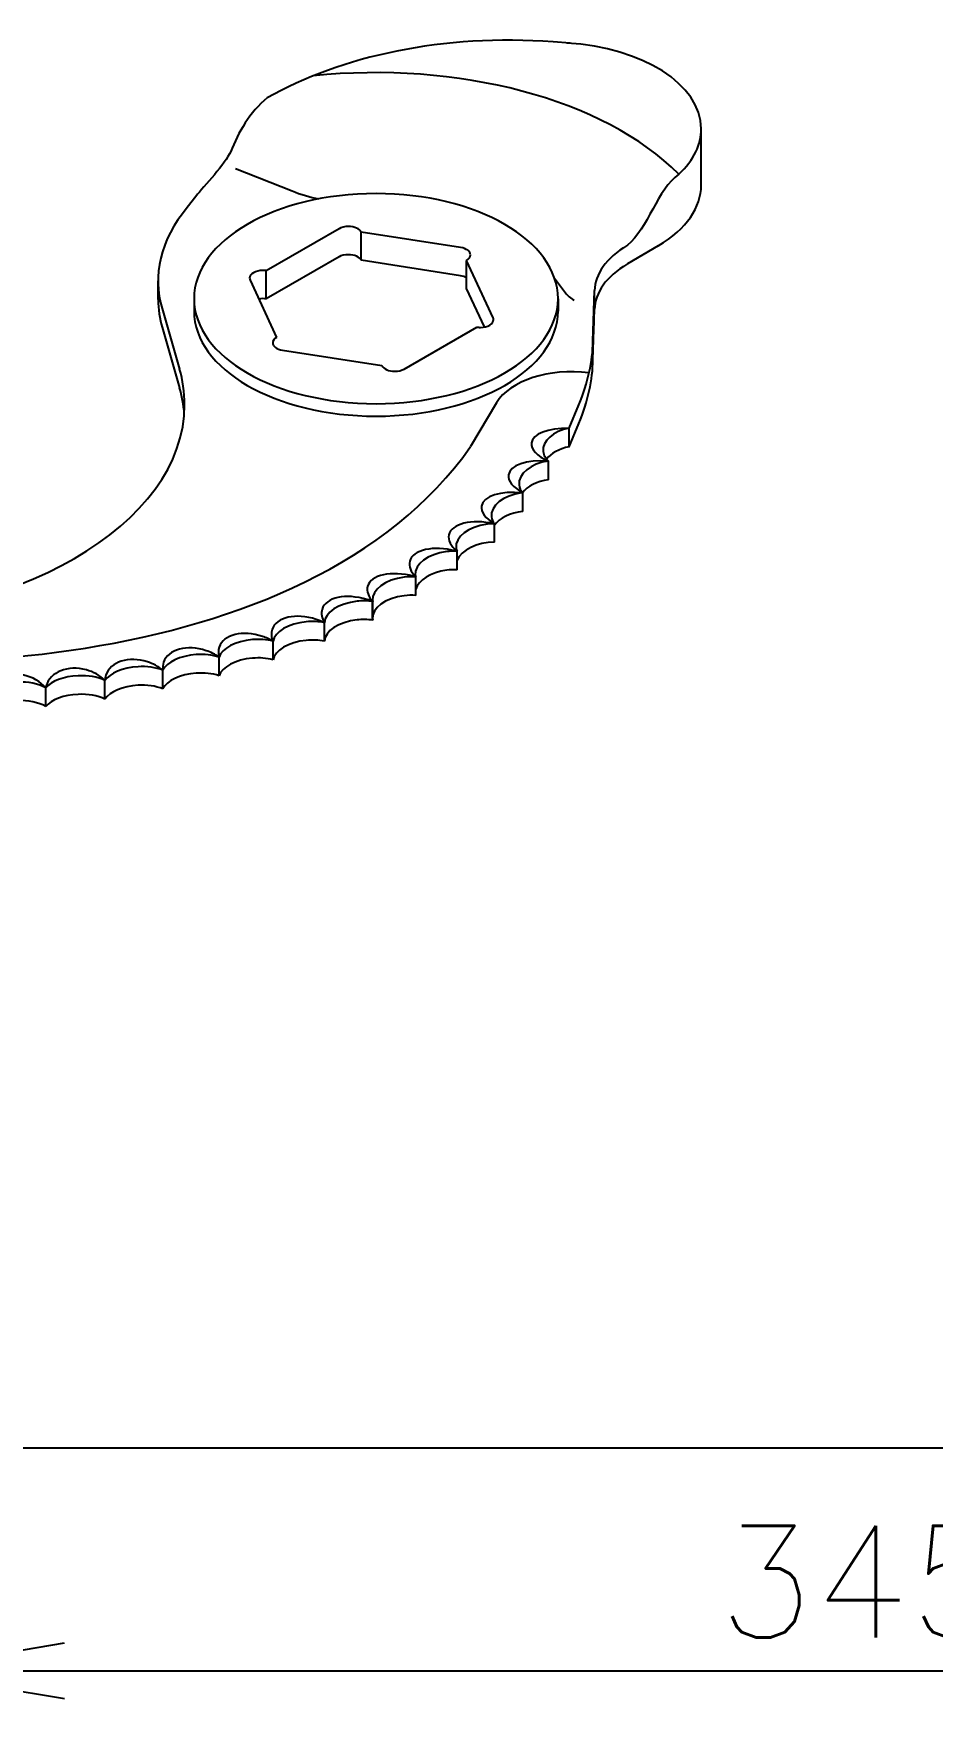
# Model space of a CAD drawing. Extents: x 230 to 4050, y 0 to 2754.
# Drawn here: x 2522.1 to 2683.1, y 1640.3 to 1941.8 of the extents above; entities that cross this region are included whole.
import ezdxf

# ---------------------------------------------------------------- set-up
doc = ezdxf.new("R2010")
doc.units = 0
doc.header["$LTSCALE"] = 2
doc.header["$PDMODE"] = 3
doc.layers.get('0').update_dxf_attribs({"linetype": 'CONTINUOUS'})
doc.layers.get('DEFPOINTS').update_dxf_attribs({"linetype": 'CONTINUOUS'})
doc.layers.add('DANMEN', color=7, linetype='CONTINUOUS')
doc.layers.add('SUNPOU', color=7, linetype='CONTINUOUS')
doc.styles.get("Standard").update_dxf_attribs({"font": 'romans.shx', "bigfont": 'extfont.shx'})
doc.dimstyles.get("Standard").update_dxf_attribs({"dimscale": 10, "dimtxt": 2, "dimasz": 3, "dimexe": 1, "dimexo": 1, "dimgap": 0.6, "dimtad": 3, "dimdec": 0, "dimzin": 0, "dimdsep": 46, "dimtxsty": 'STANDARD', "dimblk1": 'OPEN', "dimblk2": 'OPEN', "dimsah": 1, "dimcen": 1.5, "dimadec": 0, "dimazin": 0, "dimtfac": 1, "dimtdec": 0, "dimtmove": 0, "dimatfit": 0, "dimldrblk": 'DOTSMALL', "dimfxl": 1, "dimtvp": 1, "dimtolj": 1, "dimtzin": 0, "dimarcsym": 0})

# ---------------------------------------------------------------- blocks, each defined once
blk = doc.blocks.new('_OPEN')
at = {"color": 0, "linetype": 'ByBlock'}
for p, q in [((-1, 0.167), (0, 0)), ((0, 0), (-1, -0.167)), ((0, 0), (-1, 0))]:
    blk.add_line(p, q, dxfattribs=at)
blk = doc.blocks.new('*D28')
at = {"layer": 'DEFPOINTS', "color": 0}
for p in [(2843.12, 1648.43), (2497.64, 1533.33), (2843.12, 898.43)]:
    blk.add_point(p, dxfattribs=at)
at = {"layer": 'SUNPOU', "color": 0, "lineweight": -2}
for p, q in [((2497.64, 1543.33), (2497.64, 1658.43)), ((2843.12, 908.43), (2843.12, 1658.43)), ((2527.64, 1648.43), (2813.12, 1648.43))]:
    blk.add_line(p, q, dxfattribs=at)
at = {"layer": 'SUNPOU', "color": 0, "lineweight": -2, "xscale": 30, "yscale": 30, "zscale": 30, "rotation": 180}
blk.add_blockref('_OPEN', (2497.64, 1648.43), dxfattribs=at)
at = {"layer": 'SUNPOU', "color": 0, "lineweight": -2, "xscale": 30, "yscale": 30, "zscale": 30}
blk.add_blockref('_OPEN', (2843.12, 1648.43), dxfattribs=at)
at = {"layer": 'SUNPOU', "color": 0, "insert": (2670.38, 1664.43), "char_height": 20, "attachment_point": 5}
blk.add_mtext('\\A1;345', dxfattribs=at)
blk = doc.blocks.new('_DotSmall')
at = {"color": 0, "linetype": 'ByBlock', "const_width": 0.5}
blk.add_lwpolyline([(-0.0625, 0, 1), (0.0625, 0, 1)], format="xyb", close=True, dxfattribs=at)
blk = doc.blocks.new('*D15')
at = {"layer": 'DEFPOINTS', "color": 0}
for p in [(2843.12, 1688.43), (2031.51, 898.43), (2843.12, 898.43)]:
    blk.add_point(p, dxfattribs=at)
at = {"layer": 'SUNPOU', "color": 0, "lineweight": -2}
for p, q in [((2031.51, 908.43), (2031.51, 1698.43)), ((2843.12, 908.43), (2843.12, 1698.43)), ((2061.51, 1688.43), (2813.12, 1688.43))]:
    blk.add_line(p, q, dxfattribs=at)
at = {"layer": 'SUNPOU', "color": 0, "lineweight": -2, "xscale": 30, "yscale": 30, "zscale": 30, "rotation": 180}
blk.add_blockref('_OPEN', (2031.51, 1688.43), dxfattribs=at)
at = {"layer": 'SUNPOU', "color": 0, "lineweight": -2, "xscale": 30, "yscale": 30, "zscale": 30}
blk.add_blockref('_OPEN', (2843.12, 1688.43), dxfattribs=at)
at = {"layer": 'SUNPOU', "color": 0, "insert": (2437.31, 1704.43), "char_height": 20, "attachment_point": 5}
blk.add_mtext('\\A1;815', dxfattribs=at)

msp = doc.modelspace()

# ---------------------------------------------------------------- linework, layer by layer
at = {"layer": 'DANMEN', "color": 2}
for p, q in [((2618.2, 1940.1), (2615.18, 1940.33)), ((2641.69, 1914.64), (2641.69, 1924.74)), ((2558.29, 1917.65), (2568.41, 1913.63)), ((2551.15, 1912.65), (2549.64, 1910.65)), ((2576.82, 1906.85), (2563.8, 1899.33)), ((2598.6, 1903.48), (2580.8, 1906.24)), ((2580.8, 1901.19), (2580.8, 1906.24)), ((2580.8, 1901.19), (2580.8, 1906.24)), ((2634.01, 1903.8), (2628.48, 1900.54)), ((2576.82, 1901.8), (2563.8, 1894.28)), ((2598.6, 1898.43), (2580.8, 1901.19)), ((2604.43, 1890.91), (2599.67, 1901.18)), ((2599.67, 1896.13), (2599.67, 1901.18)), ((2544.43, 1894.17), (2544.43, 1897.51)), ((2560.89, 1897.65), (2565.65, 1887.37)), ((2563.8, 1894.28), (2563.8, 1899.33)), ((2615.44, 1897.98), (2617.37, 1895.39)), ((2550.85, 1894.32), (2550.85, 1892.09)), ((2602.86, 1889.25), (2599.67, 1896.13)), ((2616.05, 1894.32), (2616.05, 1892.09)), ((2622.31, 1886.69), (2622.59, 1895.77)), ((2622.59, 1892.43), (2622.59, 1895.77)), ((2545.14, 1892.55), (2548.26, 1881.68)), ((2622.31, 1883.36), (2622.59, 1892.43)), ((2622.5, 1889.51), (2622.5, 1892.85)), ((2545.14, 1889.22), (2548.26, 1878.34)), ((2588.49, 1881.71), (2601.52, 1889.23)), ((2566.72, 1885.07), (2584.51, 1882.32)), ((2622.31, 1883.36), (2622.31, 1886.69)), ((2605.04, 1875.67), (2600.39, 1867.82)), ((2618.05, 1871.11), (2619.78, 1875.28)), ((2618.05, 1867.77), (2619.78, 1871.95)), ((2618.05, 1867.77), (2618.05, 1871.11)), ((2614.33, 1861.88), (2614.33, 1865.22)), ((2609.74, 1856.2), (2609.74, 1859.53)), ((2604.65, 1850.66), (2604.65, 1854)), ((2597.96, 1845.72), (2597.96, 1849.06)), ((2590.56, 1841.14), (2590.56, 1844.47)), ((2582.84, 1836.9), (2582.84, 1840.23)), ((2582.87, 1836.7), (2582.87, 1840.04)), ((2574.21, 1832.93), (2574.21, 1836.26)), ((2565.01, 1829.6), (2565.01, 1832.94)), ((2545.28, 1824.4), (2545.28, 1827.74)), ((2555.34, 1826.76), (2555.34, 1830.09)), ((2524.29, 1821.26), (2524.29, 1824.6)), ((2534.9, 1822.57), (2534.9, 1825.9))]:
    msp.add_line(p, q, dxfattribs=at)
for points in [[(2615.18, 1940.33), (2595.66, 1941.81), (2577.07, 1937.8), (2563.97, 1930.28)], [(2641.69, 1924.74), (2641.69, 1932.73), (2631.21, 1939.3), (2617.63, 1940.13)], [(2637.68, 1916.6), (2624.33, 1930.22), (2597.9, 1936.89), (2572.2, 1934.26)], [(2563.97, 1930.28), (2560.84, 1927.83), (2558.76, 1924.02), (2557.42, 1920.68)], [(2637.68, 1916.6), (2640.43, 1919.17), (2641.72, 1922.01), (2641.69, 1924.74)], [(2557.42, 1920.68), (2556.45, 1918.47), (2552.67, 1914.48), (2551.15, 1912.65)], [(2637.68, 1916.6), (2633.92, 1913.94), (2632.1, 1906.9), (2628.48, 1903.88)], [(2634.01, 1903.8), (2639.14, 1906.81), (2641.69, 1910.73), (2641.69, 1914.64)], [(2568.41, 1913.63), (2569.97, 1913.01), (2571.62, 1912.52), (2573.18, 1912.19)], [(2549.64, 1910.65), (2544.72, 1904.77), (2543.4, 1898.42), (2545.14, 1892.55)], [(2600.36, 1902.16), (2600.36, 1902.79), (2599.63, 1903.32), (2598.6, 1903.48)], [(2628.48, 1903.88), (2624.64, 1901.62), (2622.68, 1898.69), (2622.59, 1895.77)], [(2599.67, 1901.18), (2600.13, 1901.45), (2600.36, 1901.8), (2600.36, 1902.16)], [(2628.48, 1900.54), (2624.64, 1898.28), (2622.68, 1895.36), (2622.59, 1892.43)], [(2560.8, 1898.01), (2560.8, 1897.87), (2560.83, 1897.75), (2560.89, 1897.65)], [(2599.67, 1898.08), (2599.35, 1898.25), (2598.99, 1898.37), (2598.6, 1898.43)], [(2544.43, 1894.17), (2544.43, 1892.43), (2544.69, 1890.71), (2545.14, 1889.22)], [(2563.8, 1894.28), (2563.33, 1894.35), (2562.87, 1894.33), (2562.46, 1894.26)], [(2617.37, 1895.39), (2617.76, 1894.85), (2618.33, 1894.38), (2618.96, 1894.03)], [(2604.51, 1890.56), (2604.51, 1890.68), (2604.49, 1890.8), (2604.43, 1890.91)], [(2565.65, 1887.37), (2565.18, 1887.1), (2564.95, 1886.75), (2564.95, 1886.4)], [(2564.95, 1886.4), (2564.95, 1885.77), (2565.69, 1885.23), (2566.72, 1885.07)], [(2619.78, 1875.29), (2621.43, 1879.23), (2622.25, 1883.17), (2622.31, 1886.7)], [(2549.17, 1875.31), (2549.17, 1877.56), (2548.84, 1879.77), (2548.26, 1881.68)], [(2621.59, 1881.02), (2614.47, 1881.96), (2607.37, 1879.61), (2605.04, 1875.67)], [(2619.78, 1871.96), (2621.43, 1875.89), (2622.25, 1879.84), (2622.31, 1883.36)], [(2549.11, 1873.64), (2548.99, 1875.31), (2548.69, 1876.94), (2548.26, 1878.34)], [(2458.06, 1833.89), (2493.08, 1824.7), (2571.21, 1825.97), (2600.39, 1867.82)], [(2618.05, 1867.77), (2616.23, 1867.44), (2614.78, 1866.61), (2613.99, 1865.57)], [(2614.33, 1861.88), (2612.25, 1861.61), (2610.53, 1860.7), (2609.66, 1859.52)], [(2609.74, 1856.2), (2607.47, 1855.98), (2605.56, 1854.99), (2604.65, 1853.71)], [(2604.65, 1850.66), (2601.58, 1850.68), (2598.72, 1849.28), (2597.96, 1847.47)]]:
    msp.add_open_spline(points, degree=3, dxfattribs=at)
for points, knots in [([(2616.05, 1894.32), (2616.05, 1904.72), (2601.46, 1913.15), (2583.45, 1913.15), (2565.45, 1913.15), (2550.85, 1904.72), (2550.85, 1894.32)], [0, 0, 0, 0, 1, 1, 1, 2, 2, 2, 2]), ([(2580.8, 1906.24), (2580.52, 1906.85), (2579.57, 1907.25), (2578.51, 1907.25), (2577.85, 1907.25), (2577.26, 1907.1), (2576.82, 1906.85)], [0, 0, 0, 0, 1, 1, 1, 2, 2, 2, 2]), ([(2580.8, 1901.19), (2580.52, 1901.8), (2579.57, 1902.2), (2578.51, 1902.2), (2577.85, 1902.2), (2577.25, 1902.05), (2576.82, 1901.8)], [0, 0, 0, 0, 1, 1, 1, 2, 2, 2, 2]), ([(2563.8, 1899.33), (2563.59, 1899.36), (2563.37, 1899.38), (2563.18, 1899.38), (2561.87, 1899.38), (2560.8, 1898.76), (2560.8, 1898.01)], [0, 0, 0, 0, 1, 1, 1, 2, 2, 2, 2]), ([(2550.85, 1894.32), (2550.85, 1883.92), (2565.45, 1875.5), (2583.45, 1875.5), (2601.46, 1875.5), (2616.05, 1883.92), (2616.05, 1894.32)], [0, 0, 0, 0, 1, 1, 1, 2, 2, 2, 2]), ([(2550.85, 1892.09), (2550.85, 1881.7), (2565.45, 1873.27), (2583.45, 1873.27), (2601.46, 1873.27), (2616.05, 1881.7), (2616.05, 1892.09)], [0, 0, 0, 0, 1, 1, 1, 2, 2, 2, 2]), ([(2601.52, 1889.23), (2601.73, 1889.2), (2601.95, 1889.18), (2602.14, 1889.18), (2603.45, 1889.18), (2604.51, 1889.8), (2604.51, 1890.56)], [0, 0, 0, 0, 1, 1, 1, 2, 2, 2, 2]), ([(2584.51, 1882.32), (2584.8, 1881.71), (2585.75, 1881.31), (2586.81, 1881.3), (2587.47, 1881.3), (2588.07, 1881.46), (2588.49, 1881.71)], [0, 0, 0, 0, 1, 1, 1, 2, 2, 2, 2]), ([(2470.66, 1836.92), (2474.53, 1836.55), (2478.38, 1836.38), (2481.77, 1836.39), (2518.99, 1836.39), (2549.17, 1853.81), (2549.17, 1875.31)], [0, 0, 0, 0, 1, 1, 1, 2, 2, 2, 2]), ([(2618.03, 1871.1), (2614.23, 1871.19), (2611.51, 1870.06), (2611.3, 1868.46), (2611.15, 1867.3), (2612.35, 1866.11), (2614.33, 1865.22)], [0, 0, 0, 0, 1, 1, 1, 2, 2, 2, 2]), ([(2618.05, 1871.11), (2615.17, 1870.58), (2613.21, 1868.8), (2613.38, 1866.96), (2613.45, 1866.29), (2613.8, 1865.69), (2614.33, 1865.22)], [0, 0, 0, 0, 1, 1, 1, 2, 2, 2, 2]), ([(2614.32, 1865.22), (2610.4, 1865.5), (2607.44, 1864.43), (2607.17, 1862.74), (2607, 1861.63), (2608.01, 1860.47), (2609.74, 1859.54)], [0, 0, 0, 0, 1, 1, 1, 2, 2, 2, 2]), ([(2614.33, 1865.22), (2611.18, 1864.81), (2608.85, 1862.92), (2609.08, 1860.95), (2609.13, 1860.41), (2609.38, 1859.93), (2609.74, 1859.53)], [0, 0, 0, 0, 1, 1, 1, 2, 2, 2, 2]), ([(2609.73, 1859.53), (2605.75, 1859.94), (2602.66, 1858.91), (2602.34, 1857.16), (2602.16, 1856.09), (2603.06, 1854.95), (2604.64, 1854)], [0, 0, 0, 0, 1, 1, 1, 2, 2, 2, 2]), ([(2609.74, 1859.53), (2609.67, 1859.53), (2609.6, 1859.52), (2609.53, 1859.51), (2606.31, 1859.12), (2603.88, 1857.2), (2604.12, 1855.21), (2604.18, 1854.76), (2604.36, 1854.35), (2604.65, 1854)], [0, 0, 0, 0, 1, 1, 1, 2, 2, 2, 3, 3, 3, 3]), ([(2604.63, 1854), (2600.54, 1854.86), (2596.96, 1853.98), (2596.51, 1852.01), (2596.28, 1851.05), (2596.85, 1850), (2597.96, 1849.06)], [0, 0, 0, 0, 1, 1, 1, 2, 2, 2, 2]), ([(2604.65, 1854), (2604.19, 1854), (2603.73, 1853.97), (2603.33, 1853.92), (2600.02, 1853.49), (2597.55, 1851.59), (2597.79, 1849.65), (2597.82, 1849.44), (2597.88, 1849.23), (2597.96, 1849.06)], [0, 0, 0, 0, 1, 1, 1, 2, 2, 2, 3, 3, 3, 3]), ([(2597.95, 1849.06), (2597.88, 1849.08), (2597.82, 1849.09), (2597.76, 1849.11), (2593.72, 1850.15), (2590.01, 1849.32), (2589.49, 1847.28), (2589.26, 1846.37), (2589.67, 1845.38), (2590.56, 1844.48)], [0, 0, 0, 0, 1, 1, 1, 2, 2, 2, 3, 3, 3, 3]), ([(2597.96, 1849.06), (2597.33, 1849.09), (2596.69, 1849.06), (2596.12, 1848.99), (2592.78, 1848.58), (2590.25, 1846.69), (2590.49, 1844.77), (2590.51, 1844.67), (2590.53, 1844.57), (2590.56, 1844.47)], [0, 0, 0, 0, 1, 1, 1, 2, 2, 2, 3, 3, 3, 3]), ([(2590.55, 1844.47), (2590.41, 1844.51), (2590.29, 1844.55), (2590.19, 1844.57), (2586.19, 1845.64), (2582.5, 1844.84), (2581.95, 1842.77), (2581.71, 1841.89), (2582.08, 1840.93), (2582.87, 1840.04)], [0, 0, 0, 0, 1, 1, 1, 2, 2, 2, 3, 3, 3, 3]), ([(2597.96, 1845.72), (2597.33, 1845.76), (2596.69, 1845.73), (2596.12, 1845.66), (2593.27, 1845.3), (2591.01, 1843.88), (2590.56, 1842.26)], [0, 0, 0, 0, 1, 1, 1, 2, 2, 2, 2]), ([(2590.56, 1844.47), (2589.86, 1844.52), (2589.15, 1844.5), (2588.51, 1844.42), (2585.14, 1844.01), (2582.61, 1842.14), (2582.84, 1840.23), (2582.85, 1840.16), (2582.86, 1840.09), (2582.87, 1840.04)], [0, 0, 0, 0, 1, 1, 1, 2, 2, 2, 3, 3, 3, 3]), ([(2582.87, 1840.04), (2582.51, 1840.18), (2582.15, 1840.31), (2581.83, 1840.41), (2578.04, 1841.57), (2574.45, 1840.79), (2573.79, 1838.65), (2573.55, 1837.89), (2573.72, 1837.06), (2574.2, 1836.27)], [0, 0, 0, 0, 1, 1, 1, 2, 2, 2, 3, 3, 3, 3]), ([(2582.87, 1840.04), (2581.94, 1840.19), (2580.96, 1840.2), (2580.06, 1840.09), (2576.78, 1839.74), (2574.24, 1838.06), (2574.2, 1836.26)], [0, 0, 0, 0, 1, 1, 1, 2, 2, 2, 2]), ([(2590.56, 1841.14), (2589.86, 1841.19), (2589.15, 1841.17), (2588.51, 1841.09), (2585.14, 1840.68), (2582.61, 1838.81), (2582.84, 1836.9), (2582.85, 1836.83), (2582.86, 1836.76), (2582.87, 1836.7)], [0, 0, 0, 0, 1, 1, 1, 2, 2, 2, 3, 3, 3, 3]), ([(2574.2, 1836.26), (2573.71, 1836.5), (2573.21, 1836.71), (2572.75, 1836.85), (2569.09, 1838.05), (2565.55, 1837.25), (2564.84, 1835.06), (2564.61, 1834.38), (2564.69, 1833.65), (2565, 1832.95)], [0, 0, 0, 0, 1, 1, 1, 2, 2, 2, 3, 3, 3, 3]), ([(2574.21, 1836.26), (2573.16, 1836.49), (2572.02, 1836.54), (2570.94, 1836.42), (2567.79, 1836.11), (2565.3, 1834.62), (2565, 1832.94)], [0, 0, 0, 0, 1, 1, 1, 2, 2, 2, 2]), ([(2582.87, 1836.7), (2581.94, 1836.85), (2580.96, 1836.86), (2580.06, 1836.76), (2576.78, 1836.4), (2574.24, 1834.72), (2574.2, 1832.93)], [0, 0, 0, 0, 1, 1, 1, 2, 2, 2, 2]), ([(2565, 1832.94), (2564.39, 1833.3), (2563.75, 1833.58), (2563.14, 1833.79), (2559.6, 1834.99), (2556.12, 1834.14), (2555.36, 1831.9), (2555.16, 1831.31), (2555.17, 1830.69), (2555.34, 1830.1)], [0, 0, 0, 0, 1, 1, 1, 2, 2, 2, 3, 3, 3, 3]), ([(2565.01, 1832.94), (2563.86, 1833.25), (2562.56, 1833.34), (2561.32, 1833.23), (2558.29, 1832.98), (2555.85, 1831.65), (2555.34, 1830.09)], [0, 0, 0, 0, 1, 1, 1, 2, 2, 2, 2]), ([(2545.28, 1827.74), (2544.45, 1828.42), (2543.49, 1828.93), (2542.51, 1829.24), (2539.17, 1830.31), (2535.84, 1829.25), (2535.06, 1826.85), (2534.96, 1826.54), (2534.9, 1826.21), (2534.9, 1825.91)], [0, 0, 0, 0, 1, 1, 1, 2, 2, 2, 3, 3, 3, 3]), ([(2555.34, 1830.09), (2554.61, 1830.6), (2553.82, 1830.98), (2553.04, 1831.24), (2549.62, 1832.41), (2546.2, 1831.47), (2545.41, 1829.16), (2545.25, 1828.69), (2545.21, 1828.21), (2545.28, 1827.75)], [0, 0, 0, 0, 1, 1, 1, 2, 2, 2, 3, 3, 3, 3]), ([(2555.34, 1830.09), (2554.11, 1830.5), (2552.66, 1830.65), (2551.25, 1830.55), (2548.36, 1830.34), (2545.98, 1829.18), (2545.28, 1827.74)], [0, 0, 0, 0, 1, 1, 1, 2, 2, 2, 2]), ([(2574.21, 1832.93), (2573.16, 1833.15), (2572.02, 1833.2), (2570.94, 1833.09), (2567.79, 1832.78), (2565.3, 1831.29), (2565, 1829.6)], [0, 0, 0, 0, 1, 1, 1, 2, 2, 2, 2]), ([(2524.28, 1824.6), (2523.32, 1825.75), (2521.9, 1826.52), (2520.39, 1826.84), (2517.25, 1827.51), (2514.27, 1826.13), (2513.54, 1823.72)], [0, 0, 0, 0, 1, 1, 1, 2, 2, 2, 2]), ([(2534.9, 1825.9), (2533.99, 1826.82), (2532.81, 1827.47), (2531.57, 1827.8), (2528.29, 1828.71), (2525.06, 1827.43), (2524.36, 1824.94), (2524.33, 1824.82), (2524.3, 1824.7), (2524.29, 1824.61)], [0, 0, 0, 0, 1, 1, 1, 2, 2, 2, 3, 3, 3, 3]), ([(2545.28, 1827.74), (2544, 1828.26), (2542.4, 1828.47), (2540.82, 1828.38), (2538.07, 1828.22), (2535.77, 1827.21), (2534.9, 1825.9)], [0, 0, 0, 0, 1, 1, 1, 2, 2, 2, 2]), ([(2555.34, 1826.76), (2554.11, 1827.17), (2552.66, 1827.31), (2551.25, 1827.21), (2548.36, 1827.01), (2545.98, 1825.85), (2545.28, 1824.4)], [0, 0, 0, 0, 1, 1, 1, 2, 2, 2, 2]), ([(2565.01, 1829.6), (2563.86, 1829.92), (2562.56, 1830.01), (2561.32, 1829.9), (2558.29, 1829.64), (2555.85, 1828.32), (2555.34, 1826.76)], [0, 0, 0, 0, 1, 1, 1, 2, 2, 2, 2]), ([(2524.29, 1824.6), (2522.99, 1825.33), (2521.14, 1825.68), (2519.27, 1825.63), (2516.77, 1825.57), (2514.62, 1824.8), (2513.54, 1823.72)], [0, 0, 0, 0, 1, 1, 1, 2, 2, 2, 2]), ([(2534.9, 1825.9), (2533.6, 1826.54), (2531.86, 1826.82), (2530.12, 1826.76), (2527.51, 1826.65), (2525.28, 1825.78), (2524.28, 1824.6)], [0, 0, 0, 0, 1, 1, 1, 2, 2, 2, 2]), ([(2545.28, 1824.4), (2544, 1824.93), (2542.4, 1825.13), (2540.82, 1825.04), (2538.07, 1824.89), (2535.77, 1823.88), (2534.9, 1822.57)], [0, 0, 0, 0, 1, 1, 1, 2, 2, 2, 2]), ([(2524.29, 1821.26), (2522.99, 1822), (2521.13, 1822.34), (2519.27, 1822.3), (2516.76, 1822.23), (2514.62, 1821.47), (2513.54, 1820.38)], [0, 0, 0, 0, 1, 1, 1, 2, 2, 2, 2]), ([(2534.9, 1822.57), (2533.6, 1823.21), (2531.86, 1823.49), (2530.12, 1823.42), (2527.51, 1823.32), (2525.28, 1822.45), (2524.28, 1821.26)], [0, 0, 0, 0, 1, 1, 1, 2, 2, 2, 2])]:
    msp.add_open_spline(points, degree=3, knots=knots, dxfattribs=at)

# ---------------------------------------------------------------- dimensions: what is measured, and where the dimension line sits
at = {"layer": 'SUNPOU'}
dim = msp.add_linear_dim(base=(2843.12, 1688.43), p1=(2031.51, 898.43), p2=(2843.12, 898.43), text='815', dimstyle='STANDARD', override={"dimtmove": 0}, dxfattribs=at)
dim.commit()
dim.dimension.update_dxf_attribs({"geometry": '*D15', "text_midpoint": (2437.31, 1688.43), "dimtype": 160})
dim = msp.add_linear_dim(base=(2843.12, 1648.43), p1=(2497.64, 1533.33), p2=(2843.12, 898.43), dimstyle='STANDARD', override={"dimtxsty": 'STANDARD', "dimtmove": 0}, dxfattribs=at)
dim.commit()
dim.dimension.update_dxf_attribs({"geometry": '*D28', "text_midpoint": (2670.38, 1664.43)})

doc.saveas('drawing.dxf')
